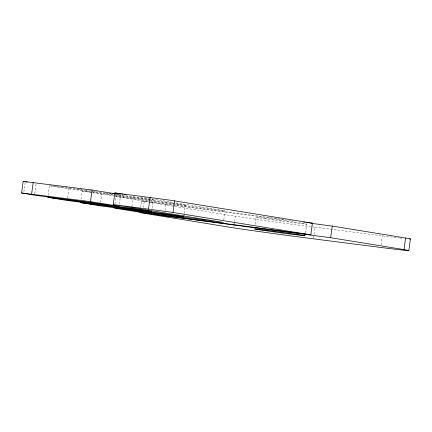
<?xml version="1.0" encoding="UTF-8"?>
<svg xmlns="http://www.w3.org/2000/svg" width="432" height="432" viewBox="0 0 432 432"><rect width="100%" height="100%" fill="white"/><g stroke="black" fill="none" stroke-linecap="round" stroke-linejoin="round"><path stroke-width="0.32" stroke-dasharray="2.16 1.62" d="M23.863 192.116L25.169 182.434M34.754 193.887L36.148 183.557L37.481 183.735M48.114 195.388L49.426 185.711L105.305 193.05M67.689 197.91L68.909 188.876L49.426 185.711M80.989 199.411L82.123 191.02L114.793 195.318M100.543 202.586L101.677 194.2L92.551 192.715M114.885 204.255L115.933 196.511L150.061 200.993M119.383 204.358L120.695 194.675L116.03 193.919M131.933 206.404L133.245 196.722L115.285 194.362M140.632 207.479L141.507 201.026L149.51 202.079M143.413 207.571L144.288 201.118L115.933 196.511M152.021 208.332L153.155 199.94L133.245 196.722M164.997 210.454L166.131 202.068L150.795 200.048M184.205 213.575L185.339 205.189L166.131 202.068M223.792 219.872L225.013 210.838L173.902 202.532M233.944 226.6L234.203 224.667M234.295 224.019L234.554 222.086M234.641 221.438L235.343 216.275L141.507 201.026M255.053 224.397L256.014 217.296M305.402 233.15L306.623 224.116M313.502 238.199L314.982 227.227L382.298 235.829A52.812 0.74 7.7 0 0 399.265 237.919M381.078 244.863L382.298 235.829M101.677 194.2L113.627 195.766M114.291 195.858L148.819 200.389M149.483 200.475L185.339 205.189M150.73 201.08L225.013 210.838M52.79 185.749L54.124 185.922M56.786 186.273L58.12 186.446M60.782 186.797L62.111 186.975M65.443 187.412L66.771 187.585M69.433 187.936L70.767 188.109M73.429 188.46L74.763 188.638M77.425 188.984L79.418 189.248M80.087 189.335L83.414 189.772M86.076 190.123L87.41 190.296M90.072 190.647L91.4 190.825M94.068 191.176L95.396 191.349M116.035 194.06L120.695 194.675M105.97 193.136L107.968 193.401M68.909 188.876L90.974 191.776M91.643 191.862L113.708 194.762M114.377 194.848L153.155 199.94M115.463 195.404L150.131 199.962M144.288 201.118L148.289 201.641M150.957 201.992L283.727 219.44M150.179 202.165L291.568 220.741M292.237 220.828L293.571 221M140.708 197.138L173.237 202.424M82.123 191.02L91.897 192.607M401.863 238.221A52.812 0.74 7.7 0 1 399.946 238M314.982 227.227A68.062 0.95 7.7 0 1 235.343 216.275M263.979 218.624A25.547 0.356 7.7 0 0 305.964 224.116A25.547 0.356 7.7 0 0 274.007 219.37A25.547 0.356 7.7 0 0 263.979 218.624"/><path stroke-width="0.65" d="M21.6 192.991L90.477 201.636L119.124 206.291L34.582 195.178L21.6 192.991L23.171 181.37L92.048 190.021L115.366 193.811M31.612 194.119L33.183 182.504M90.477 201.636L92.048 190.021M113.249 204.547L114.82 192.931L171.779 200.41L312.417 223.209L310.846 234.824L142.717 212.733L114.361 208.127L223.441 222.453L113.249 204.547L170.208 212.026L310.846 234.824M131.674 208.337L47.855 197.327L67.338 200.491L151.583 211.561L131.674 208.337L131.846 207.047M148.527 209.061L150.098 197.44M173.016 212.458L174.587 200.842M183.773 216.805L164.56 213.683L80.552 202.64L100.105 205.816L183.773 216.805L183.946 215.514M332.251 226.082L405.578 238L404.012 249.615L330.685 237.703L332.251 226.082L311.58 223.366M408.829 250.544L410.4 238.923M109.377 193.185L110.711 193.363M112.039 193.536L113.373 193.714M303.745 222.07L305.078 222.242M306.412 222.421L312.417 223.209M330.685 237.703L139.936 212.647L233.771 227.891A68.062 0.95 7.7 0 0 313.416 238.842L380.727 247.444A52.812 0.74 7.7 0 0 404.012 249.615M114.82 192.931L120.134 193.795M121.457 194.006L122.785 194.222M124.114 194.438L125.442 194.654M25.898 181.894L27.178 182.099M24.705 181.688L23.171 181.37M405.578 238A52.812 0.74 7.7 0 1 409.433 238.982M262.413 230.24A25.547 0.356 7.7 0 0 304.393 235.737A25.547 0.356 7.7 0 0 272.435 230.99A25.547 0.356 7.7 0 0 262.413 230.24"/></g></svg>
